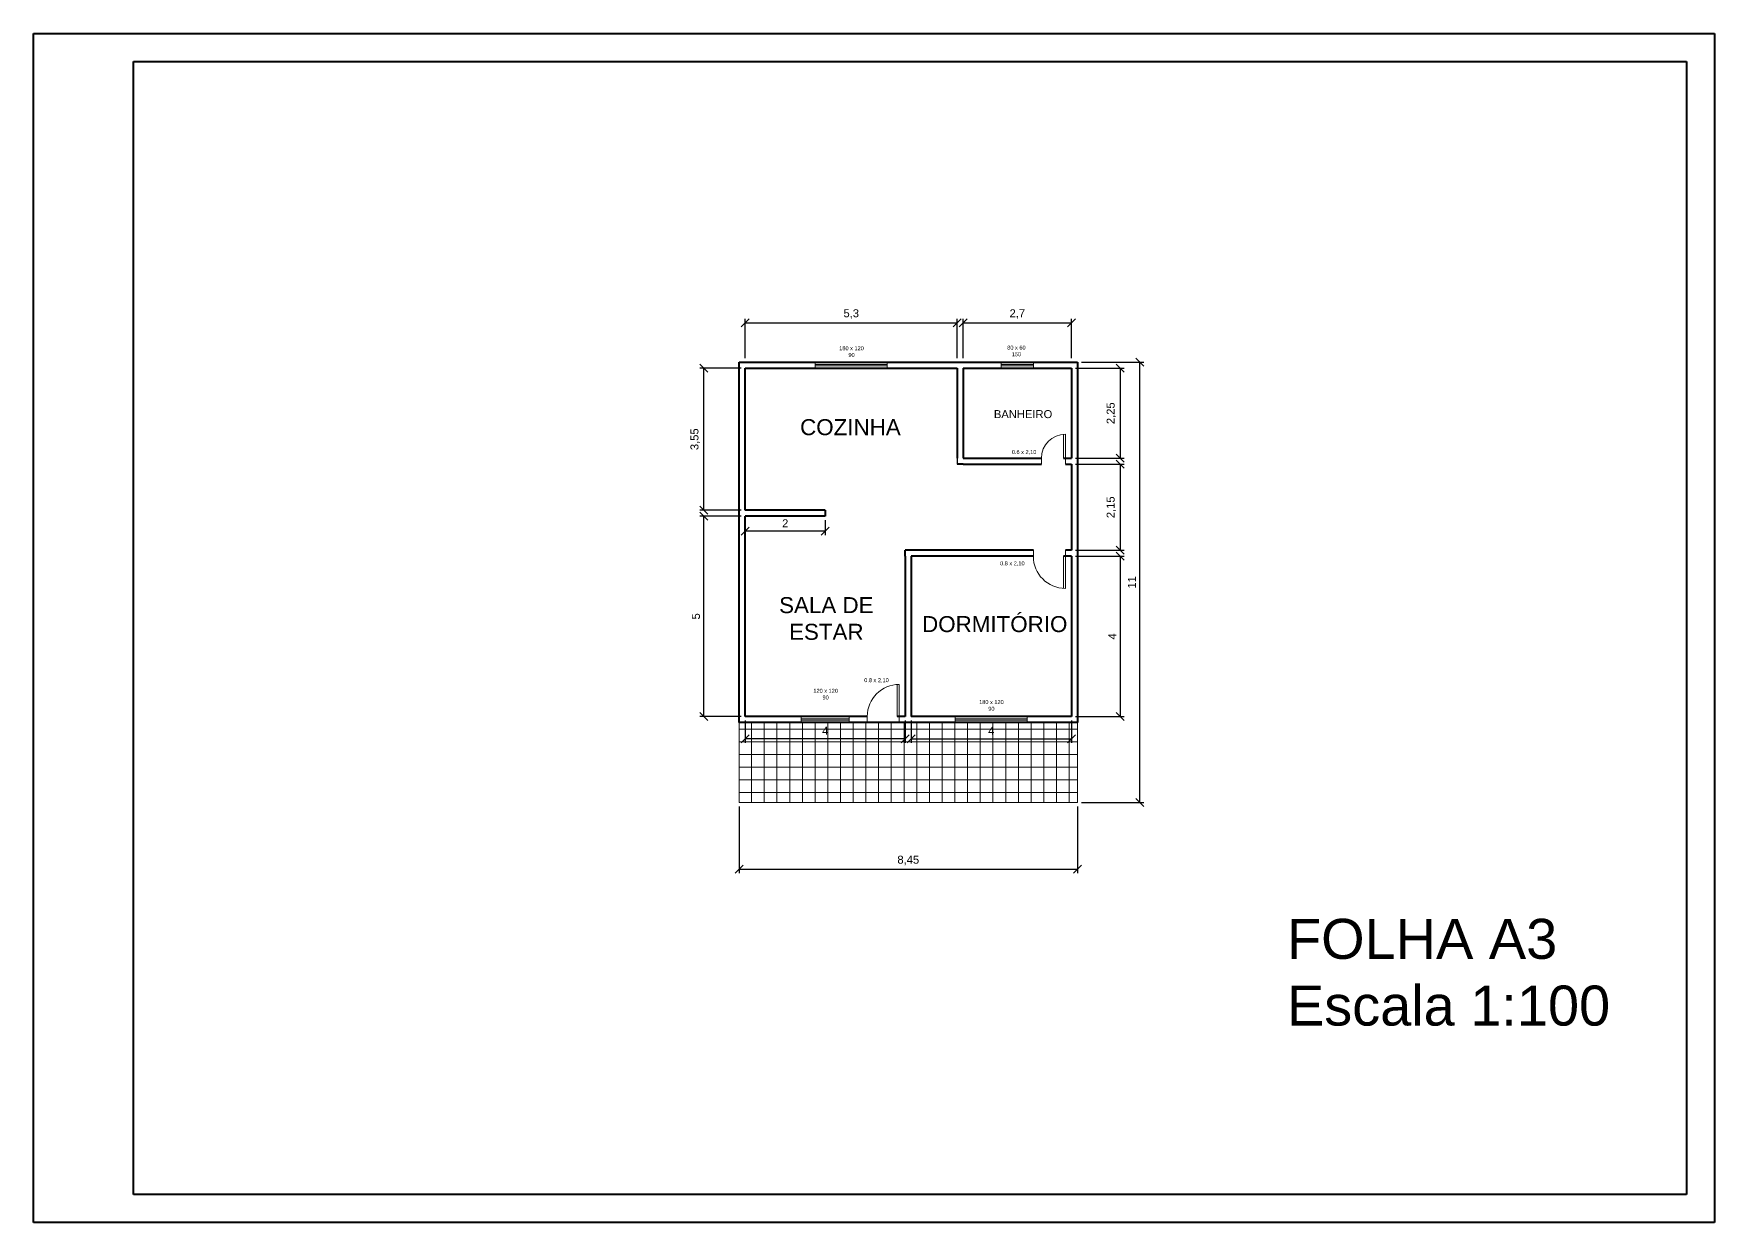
# Model space of a CAD drawing. Header units: millimetres. Extents: x 2213 to 2478, y 1506 to 1643.
# Drawn here: x 2262.48 to 2304.48, y 1506.12 to 1535.82 of the extents above; entities that cross this region are included whole.
import ezdxf

# ---------------------------------------------------------------- set-up
doc = ezdxf.new("R2010")
doc.units = ezdxf.units.MM
for name, color, linetype, lineweight in [('Cotas', 6, 'Continuous', 9), ('Detalhes e Hachuras', 1, 'Continuous', 9), ('Paredes', 4, 'Continuous', 40), ('Portas Janelas', 2, 'Continuous', 20), ('Textos', 3, 'Continuous', 30)]:
    doc.layers.add(name, color=color, linetype=linetype, lineweight=lineweight)
doc.styles.get("Standard").update_dxf_attribs({"font": 'arial.ttf'})
doc.dimstyles.new('ISO-25', dxfattribs={"dimtxt": 0.2, "dimasz": 0.2, "dimexe": 0.1, "dimexo": 0.1, "dimgap": 0.1, "dimtad": 1, "dimtxsty": 'Standard', "dimblk": 'OBLIQUE', "dimcen": 0, "dimclrd": 6, "dimclre": 6, "dimclrt": 6, "dimadec": 0, "dimazin": 0, "dimtfac": 1, "dimtmove": 0, "dimatfit": 3, "dimldrblk": 'OBLIQUE', "dimfxl": 1, "dimtfillclr": 6, "dimarcsym": 0})

# ---------------------------------------------------------------- blocks, each defined once
blk = doc.blocks.new('_Oblique')
at = {"color": 0, "linetype": 'ByBlock', "lineweight": -2}
blk.add_line((-0.5, -0.5), (0.5, 0.5), dxfattribs=at)
blk = doc.blocks.new('*D74')
at = {"layer": 'Cotas', "color": 6, "lineweight": -2, "transparency": 16777216}
for p, q in [((2280.162, 1523.762), (2279.132, 1523.762)), ((2279.232, 1518.762), (2279.232, 1523.762)), ((2280.162, 1518.762), (2279.132, 1518.762))]:
    blk.add_line(p, q, dxfattribs=at)
at = {"layer": 'Defpoints', "color": 0, "transparency": 16777216}
for p in [(2279.232, 1523.762), (2280.262, 1523.762), (2280.262, 1518.762)]:
    blk.add_point(p, dxfattribs=at)
at = {"layer": 'Cotas', "color": 6, "lineweight": -2, "transparency": 16777216, "xscale": 0.2, "yscale": 0.2, "zscale": 0.2}
for p, rotation in [((2279.232, 1523.762), 90), ((2279.232, 1518.762), 270)]:
    blk.add_blockref('_Oblique', p, dxfattribs=dict(at, rotation=rotation))
at = {"layer": 'Cotas', "color": 6, "transparency": 16777216, "insert": (2279.031, 1521.262), "char_height": 0.2, "attachment_point": 5, "rotation": 90}
blk.add_mtext('5', dxfattribs=at)
blk = doc.blocks.new('*D75')
at = {"layer": 'Cotas', "color": 6, "lineweight": -2, "transparency": 16777216}
for p, q in [((2280.162, 1527.462), (2279.132, 1527.462)), ((2279.232, 1523.912), (2279.232, 1527.462)), ((2280.162, 1523.912), (2279.132, 1523.912))]:
    blk.add_line(p, q, dxfattribs=at)
at = {"layer": 'Defpoints', "color": 0, "transparency": 16777216}
for p in [(2279.232, 1527.462), (2280.262, 1527.462), (2280.262, 1523.912)]:
    blk.add_point(p, dxfattribs=at)
at = {"layer": 'Cotas', "color": 6, "lineweight": -2, "transparency": 16777216, "xscale": 0.2, "yscale": 0.2, "zscale": 0.2}
for p, rotation in [((2279.232, 1527.462), 90), ((2279.232, 1523.912), 270)]:
    blk.add_blockref('_Oblique', p, dxfattribs=dict(at, rotation=rotation))
at = {"layer": 'Cotas', "color": 6, "transparency": 16777216, "insert": (2279.012, 1525.687), "char_height": 0.2, "attachment_point": 5, "rotation": 90}
blk.add_mtext('3,55', dxfattribs=at)
blk = doc.blocks.new('*D76')
at = {"layer": 'Cotas', "color": 6, "lineweight": -2, "transparency": 16777216}
for p, q in [((2280.262, 1527.712), (2280.262, 1528.696)), ((2280.262, 1528.596), (2285.562, 1528.596)), ((2285.562, 1527.712), (2285.562, 1528.696))]:
    blk.add_line(p, q, dxfattribs=at)
at = {"layer": 'Defpoints', "color": 0, "transparency": 16777216}
for p in [(2285.562, 1528.596), (2280.262, 1527.612), (2285.562, 1527.612)]:
    blk.add_point(p, dxfattribs=at)
at = {"layer": 'Cotas', "color": 6, "lineweight": -2, "transparency": 16777216, "xscale": 0.2, "yscale": 0.2, "zscale": 0.2, "rotation": 180}
blk.add_blockref('_Oblique', (2280.262, 1528.596), dxfattribs=at)
at = {"layer": 'Cotas', "color": 6, "lineweight": -2, "transparency": 16777216, "xscale": 0.2, "yscale": 0.2, "zscale": 0.2}
blk.add_blockref('_Oblique', (2285.562, 1528.596), dxfattribs=at)
at = {"layer": 'Cotas', "color": 6, "transparency": 16777216, "insert": (2282.912, 1528.816), "char_height": 0.2, "attachment_point": 5}
blk.add_mtext('5,3', dxfattribs=at)
blk = doc.blocks.new('*D77')
at = {"layer": 'Cotas', "color": 6, "lineweight": -2, "transparency": 16777216}
for p, q in [((2285.712, 1527.712), (2285.712, 1528.696)), ((2285.712, 1528.596), (2288.412, 1528.596)), ((2288.412, 1527.712), (2288.412, 1528.696))]:
    blk.add_line(p, q, dxfattribs=at)
at = {"layer": 'Defpoints', "color": 0, "transparency": 16777216}
for p in [(2288.412, 1528.596), (2285.712, 1527.612), (2288.412, 1527.612)]:
    blk.add_point(p, dxfattribs=at)
at = {"layer": 'Cotas', "color": 6, "lineweight": -2, "transparency": 16777216, "xscale": 0.2, "yscale": 0.2, "zscale": 0.2, "rotation": 180}
blk.add_blockref('_Oblique', (2285.712, 1528.596), dxfattribs=at)
at = {"layer": 'Cotas', "color": 6, "lineweight": -2, "transparency": 16777216, "xscale": 0.2, "yscale": 0.2, "zscale": 0.2}
blk.add_blockref('_Oblique', (2288.412, 1528.596), dxfattribs=at)
at = {"layer": 'Cotas', "color": 6, "transparency": 16777216, "insert": (2287.062, 1528.816), "char_height": 0.2, "attachment_point": 5}
blk.add_mtext('2,7', dxfattribs=at)
blk = doc.blocks.new('*D78')
at = {"layer": 'Cotas', "color": 6, "lineweight": -2, "transparency": 16777216}
for p, q in [((2288.512, 1527.462), (2289.732, 1527.462)), ((2289.632, 1527.462), (2289.632, 1525.212)), ((2288.512, 1525.212), (2289.732, 1525.212))]:
    blk.add_line(p, q, dxfattribs=at)
at = {"layer": 'Defpoints', "color": 0, "transparency": 16777216}
for p in [(2288.412, 1527.462), (2288.412, 1525.212), (2289.632, 1525.212)]:
    blk.add_point(p, dxfattribs=at)
at = {"layer": 'Cotas', "color": 6, "lineweight": -2, "transparency": 16777216, "xscale": 0.2, "yscale": 0.2, "zscale": 0.2}
for p, rotation in [((2289.632, 1527.462), 90), ((2289.632, 1525.212), 270)]:
    blk.add_blockref('_Oblique', p, dxfattribs=dict(at, rotation=rotation))
at = {"layer": 'Cotas', "color": 6, "transparency": 16777216, "insert": (2289.412, 1526.337), "char_height": 0.2, "attachment_point": 5, "rotation": 90}
blk.add_mtext('2,25', dxfattribs=at)
blk = doc.blocks.new('*D79')
at = {"layer": 'Cotas', "color": 6, "lineweight": -2, "transparency": 16777216}
for p, q in [((2288.512, 1522.762), (2289.732, 1522.762)), ((2289.632, 1522.762), (2289.632, 1518.762)), ((2288.512, 1518.762), (2289.732, 1518.762))]:
    blk.add_line(p, q, dxfattribs=at)
at = {"layer": 'Defpoints', "color": 0, "transparency": 16777216}
for p in [(2288.412, 1522.762), (2288.412, 1518.762), (2289.632, 1518.762)]:
    blk.add_point(p, dxfattribs=at)
at = {"layer": 'Cotas', "color": 6, "lineweight": -2, "transparency": 16777216, "xscale": 0.2, "yscale": 0.2, "zscale": 0.2}
for p, rotation in [((2289.632, 1522.762), 90), ((2289.632, 1518.762), 270)]:
    blk.add_blockref('_Oblique', p, dxfattribs=dict(at, rotation=rotation))
at = {"layer": 'Cotas', "color": 6, "transparency": 16777216, "insert": (2289.432, 1520.762), "char_height": 0.2, "attachment_point": 5, "rotation": 90}
blk.add_mtext('4', dxfattribs=at)
blk = doc.blocks.new('*D80')
at = {"layer": 'Cotas', "color": 6, "lineweight": -2, "transparency": 16777216}
for p, q in [((2288.512, 1525.062), (2289.732, 1525.062)), ((2289.632, 1525.062), (2289.632, 1522.912)), ((2288.512, 1522.912), (2289.732, 1522.912))]:
    blk.add_line(p, q, dxfattribs=at)
at = {"layer": 'Defpoints', "color": 0, "transparency": 16777216}
for p in [(2288.412, 1525.062), (2288.412, 1522.912), (2289.632, 1522.912)]:
    blk.add_point(p, dxfattribs=at)
at = {"layer": 'Cotas', "color": 6, "lineweight": -2, "transparency": 16777216, "xscale": 0.2, "yscale": 0.2, "zscale": 0.2}
for p, rotation in [((2289.632, 1525.062), 90), ((2289.632, 1522.912), 270)]:
    blk.add_blockref('_Oblique', p, dxfattribs=dict(at, rotation=rotation))
at = {"layer": 'Cotas', "color": 6, "transparency": 16777216, "insert": (2289.412, 1523.987), "char_height": 0.2, "attachment_point": 5, "rotation": 90}
blk.add_mtext('2,15', dxfattribs=at)
blk = doc.blocks.new('*D81')
at = {"layer": 'Cotas', "color": 6, "lineweight": -2, "transparency": 16777216}
for p, q in [((2288.662, 1527.612), (2290.225, 1527.612)), ((2290.125, 1516.612), (2290.125, 1527.612)), ((2288.662, 1516.612), (2290.225, 1516.612))]:
    blk.add_line(p, q, dxfattribs=at)
at = {"layer": 'Defpoints', "color": 0, "transparency": 16777216}
for p in [(2288.562, 1527.612), (2290.125, 1527.612), (2288.562, 1516.612)]:
    blk.add_point(p, dxfattribs=at)
at = {"layer": 'Cotas', "color": 6, "lineweight": -2, "transparency": 16777216, "xscale": 0.2, "yscale": 0.2, "zscale": 0.2}
for p, rotation in [((2290.125, 1527.612), 90), ((2290.125, 1516.612), 270)]:
    blk.add_blockref('_Oblique', p, dxfattribs=dict(at, rotation=rotation))
at = {"layer": 'Cotas', "color": 6, "transparency": 16777216, "insert": (2289.924, 1522.112), "char_height": 0.2, "attachment_point": 5, "rotation": 90}
blk.add_mtext('11', dxfattribs=at)
blk = doc.blocks.new('*D82')
at = {"layer": 'Cotas', "color": 6, "lineweight": -2, "transparency": 16777216}
for p, q in [((2280.112, 1516.512), (2280.112, 1514.844)), ((2288.562, 1516.512), (2288.562, 1514.844)), ((2280.112, 1514.944), (2288.562, 1514.944))]:
    blk.add_line(p, q, dxfattribs=at)
at = {"layer": 'Defpoints', "color": 0, "transparency": 16777216}
for p in [(2280.112, 1516.612), (2288.562, 1516.612), (2288.562, 1514.944)]:
    blk.add_point(p, dxfattribs=at)
at = {"layer": 'Cotas', "color": 6, "lineweight": -2, "transparency": 16777216, "xscale": 0.2, "yscale": 0.2, "zscale": 0.2, "rotation": 180}
blk.add_blockref('_Oblique', (2280.112, 1514.944), dxfattribs=at)
at = {"layer": 'Cotas', "color": 6, "lineweight": -2, "transparency": 16777216, "xscale": 0.2, "yscale": 0.2, "zscale": 0.2}
blk.add_blockref('_Oblique', (2288.562, 1514.944), dxfattribs=at)
at = {"layer": 'Cotas', "color": 6, "transparency": 16777216, "insert": (2284.337, 1515.164), "char_height": 0.2, "attachment_point": 5}
blk.add_mtext('8,45', dxfattribs=at)
blk = doc.blocks.new('*D83')
at = {"layer": 'Cotas', "color": 6, "lineweight": -2, "transparency": 16777216}
for p, q in [((2280.262, 1523.662), (2280.262, 1523.287)), ((2282.262, 1523.387), (2280.262, 1523.387)), ((2282.262, 1523.662), (2282.262, 1523.287))]:
    blk.add_line(p, q, dxfattribs=at)
at = {"layer": 'Defpoints', "color": 0, "transparency": 16777216}
for p in [(2280.262, 1523.762), (2282.262, 1523.762), (2280.262, 1523.387)]:
    blk.add_point(p, dxfattribs=at)
at = {"layer": 'Cotas', "color": 6, "lineweight": -2, "transparency": 16777216, "xscale": 0.2, "yscale": 0.2, "zscale": 0.2, "rotation": 180}
blk.add_blockref('_Oblique', (2280.262, 1523.387), dxfattribs=at)
at = {"layer": 'Cotas', "color": 6, "lineweight": -2, "transparency": 16777216, "xscale": 0.2, "yscale": 0.2, "zscale": 0.2}
blk.add_blockref('_Oblique', (2282.262, 1523.387), dxfattribs=at)
at = {"layer": 'Cotas', "color": 6, "transparency": 16777216, "insert": (2281.262, 1523.587), "char_height": 0.2, "attachment_point": 5}
blk.add_mtext('2', dxfattribs=at)
blk = doc.blocks.new('*D84')
at = {"layer": 'Cotas', "color": 6, "lineweight": -2, "transparency": 16777216}
for p, q in [((2280.262, 1518.662), (2280.262, 1518.106)), ((2284.262, 1518.662), (2284.262, 1518.106)), ((2284.262, 1518.206), (2280.262, 1518.206))]:
    blk.add_line(p, q, dxfattribs=at)
at = {"layer": 'Defpoints', "color": 0, "transparency": 16777216}
for p in [(2280.262, 1518.762), (2284.262, 1518.762), (2280.262, 1518.206)]:
    blk.add_point(p, dxfattribs=at)
at = {"layer": 'Cotas', "color": 6, "lineweight": -2, "transparency": 16777216, "xscale": 0.2, "yscale": 0.2, "zscale": 0.2, "rotation": 180}
blk.add_blockref('_Oblique', (2280.262, 1518.206), dxfattribs=at)
at = {"layer": 'Cotas', "color": 6, "lineweight": -2, "transparency": 16777216, "xscale": 0.2, "yscale": 0.2, "zscale": 0.2}
blk.add_blockref('_Oblique', (2284.262, 1518.206), dxfattribs=at)
at = {"layer": 'Cotas', "color": 6, "transparency": 16777216, "insert": (2282.262, 1518.406), "char_height": 0.2, "attachment_point": 5}
blk.add_mtext('4', dxfattribs=at)
blk = doc.blocks.new('*D85')
at = {"layer": 'Cotas', "color": 6, "lineweight": -2, "transparency": 16777216}
for p, q in [((2284.412, 1518.662), (2284.412, 1518.106)), ((2288.412, 1518.662), (2288.412, 1518.106)), ((2284.412, 1518.206), (2288.412, 1518.206))]:
    blk.add_line(p, q, dxfattribs=at)
at = {"layer": 'Defpoints', "color": 0, "transparency": 16777216}
for p in [(2284.412, 1518.762), (2288.412, 1518.762), (2288.412, 1518.206)]:
    blk.add_point(p, dxfattribs=at)
at = {"layer": 'Cotas', "color": 6, "lineweight": -2, "transparency": 16777216, "xscale": 0.2, "yscale": 0.2, "zscale": 0.2, "rotation": 180}
blk.add_blockref('_Oblique', (2284.412, 1518.206), dxfattribs=at)
at = {"layer": 'Cotas', "color": 6, "lineweight": -2, "transparency": 16777216, "xscale": 0.2, "yscale": 0.2, "zscale": 0.2}
blk.add_blockref('_Oblique', (2288.412, 1518.206), dxfattribs=at)
at = {"layer": 'Cotas', "color": 6, "transparency": 16777216, "insert": (2286.412, 1518.406), "char_height": 0.2, "attachment_point": 5}
blk.add_mtext('4', dxfattribs=at)

msp = doc.modelspace()

# ---------------------------------------------------------------- hatches: boundary and pattern name
at = {"layer": 'Detalhes e Hachuras'}
h = msp.add_hatch(dxfattribs=at)
h.set_pattern_fill('NET', color=256, scale=0.1)
h.set_pattern_definition([(0, (-3.03917, -100.48764), (0, 0.3175), []), (90, (-3.03917, -100.48764), (-0.3175, 2e-17), [])])
h.paths.add_polyline_path([(2288.562, 1518.612), (2280.112, 1518.612), (2280.112, 1516.612), (2288.562, 1516.612)])

# ---------------------------------------------------------------- linework, layer by layer
msp.add_line((2285.562, 1525.212), (2285.562, 1525.062))
for p, q in [((2280.112, 1516.612), (2280.112, 1518.612)), ((2288.562, 1518.612), (2288.562, 1516.612)), ((2288.562, 1516.612), (2280.112, 1516.612))]:
    msp.add_line(p, q, dxfattribs=at)
at = {"layer": 'Paredes'}
for p, q in [((2262.48, 1506.121), (2262.48, 1535.821)), ((2262.48, 1535.821), (2304.48, 1535.821)), ((2304.48, 1535.821), (2304.48, 1506.121)), ((2264.98, 1506.821), (2264.98, 1535.121)), ((2264.98, 1535.121), (2303.78, 1535.121)), ((2303.78, 1535.121), (2303.78, 1506.821)), ((2280.112, 1518.612), (2280.112, 1527.612)), ((2280.112, 1527.612), (2280.262, 1527.612)), ((2280.262, 1527.612), (2285.562, 1527.612)), ((2285.562, 1527.612), (2285.712, 1527.612)), ((2285.712, 1527.612), (2288.412, 1527.612)), ((2288.412, 1527.612), (2288.562, 1527.612)), ((2288.562, 1527.612), (2288.562, 1527.462)), ((2280.262, 1527.462), (2285.562, 1527.462)), ((2280.262, 1523.912), (2280.262, 1527.462)), ((2285.562, 1527.462), (2285.562, 1525.212)), ((2285.712, 1527.462), (2288.412, 1527.462)), ((2285.712, 1527.462), (2285.712, 1525.212)), ((2288.412, 1527.462), (2288.412, 1525.212)), ((2288.562, 1527.462), (2288.562, 1525.212)), ((2285.712, 1525.062), (2285.562, 1525.062)), ((2285.712, 1525.212), (2287.662, 1525.212)), ((2285.712, 1525.062), (2287.662, 1525.062)), ((2288.212, 1525.212), (2288.412, 1525.212)), ((2288.262, 1525.062), (2288.412, 1525.062)), ((2288.412, 1525.062), (2288.412, 1522.912)), ((2288.562, 1525.212), (2288.562, 1525.062)), ((2288.562, 1525.062), (2288.562, 1522.912)), ((2282.262, 1523.912), (2280.262, 1523.912)), ((2282.262, 1523.762), (2280.262, 1523.762)), ((2280.262, 1518.762), (2280.262, 1523.762)), ((2282.262, 1523.912), (2282.262, 1523.762)), ((2284.412, 1522.912), (2284.262, 1522.912)), ((2284.262, 1522.762), (2284.262, 1522.912)), ((2284.262, 1522.762), (2284.262, 1518.762)), ((2287.462, 1522.912), (2284.412, 1522.912)), ((2284.412, 1522.762), (2284.412, 1518.762)), ((2287.462, 1522.762), (2284.412, 1522.762)), ((2288.412, 1522.762), (2288.212, 1522.762)), ((2288.412, 1522.912), (2288.262, 1522.912)), ((2288.412, 1522.762), (2288.412, 1518.762)), ((2288.562, 1522.912), (2288.562, 1522.762)), ((2288.562, 1522.762), (2288.562, 1518.762)), ((2283.312, 1518.762), (2280.262, 1518.762)), ((2284.262, 1518.762), (2284.062, 1518.762)), ((2288.412, 1518.762), (2284.412, 1518.762)), ((2288.562, 1518.762), (2288.562, 1518.612)), ((2288.562, 1518.612), (2280.112, 1518.612)), ((2303.78, 1506.821), (2264.98, 1506.821)), ((2304.48, 1506.121), (2262.48, 1506.121))]:
    msp.add_line(p, q, dxfattribs=at)
at = {"layer": 'Portas Janelas'}
for p, q in [((2282.012, 1527.612), (2283.812, 1527.612)), ((2282.012, 1527.462), (2282.012, 1527.612)), ((2282.012, 1527.552), (2283.812, 1527.552)), ((2283.812, 1527.612), (2283.812, 1527.462)), ((2286.662, 1527.612), (2287.462, 1527.612)), ((2286.662, 1527.462), (2286.662, 1527.612)), ((2286.662, 1527.552), (2287.462, 1527.552)), ((2287.462, 1527.612), (2287.462, 1527.462)), ((2283.812, 1527.522), (2282.012, 1527.522)), ((2283.812, 1527.462), (2282.012, 1527.462)), ((2287.462, 1527.522), (2286.662, 1527.522)), ((2287.462, 1527.462), (2286.662, 1527.462)), ((2288.212, 1525.81), (2288.212, 1525.212)), ((2288.262, 1525.212), (2288.262, 1525.812)), ((2287.662, 1525.062), (2287.662, 1525.212)), ((2288.212, 1525.212), (2288.262, 1525.212)), ((2288.262, 1525.212), (2288.262, 1525.062)), ((2287.462, 1522.762), (2287.462, 1522.912)), ((2288.212, 1521.963), (2288.212, 1522.762)), ((2288.212, 1522.762), (2288.262, 1522.762)), ((2288.262, 1522.912), (2288.262, 1522.762)), ((2288.262, 1522.762), (2288.262, 1521.962)), ((2284.062, 1519.56), (2284.062, 1518.762)), ((2284.112, 1518.762), (2284.112, 1519.562)), ((2281.662, 1518.762), (2281.662, 1518.612)), ((2282.862, 1518.762), (2281.662, 1518.762)), ((2282.862, 1518.612), (2282.862, 1518.762)), ((2283.312, 1518.762), (2283.312, 1518.612)), ((2284.062, 1518.762), (2284.112, 1518.762)), ((2284.112, 1518.612), (2284.112, 1518.762)), ((2285.512, 1518.762), (2287.312, 1518.762)), ((2285.512, 1518.612), (2285.512, 1518.762)), ((2287.312, 1518.762), (2287.312, 1518.612)), ((2282.862, 1518.702), (2281.662, 1518.702)), ((2281.662, 1518.672), (2282.862, 1518.672)), ((2281.662, 1518.612), (2282.862, 1518.612)), ((2283.312, 1518.612), (2284.112, 1518.612)), ((2285.512, 1518.702), (2287.312, 1518.702)), ((2287.312, 1518.672), (2285.512, 1518.672)), ((2287.312, 1518.612), (2285.512, 1518.612))]:
    msp.add_line(p, q, dxfattribs=at)
for centre, radius, start, end in [((2288.262, 1525.212), 0.6, 90, 180), ((2288.262, 1522.762), 0.8, 180, 270), ((2284.112, 1518.762), 0.8, 90, 180)]:
    msp.add_arc(centre, radius, start, end, dxfattribs=at)

# ---------------------------------------------------------------- texts
at = {"layer": 'Paredes', "insert": (2293.8, 1513.705), "char_height": 1, "attachment_point": 1}
msp.add_mtext_dynamic_manual_height_columns('FOLHA A3\\PEscala 1:100', width=12.02364, gutter_width=12.5, heights=[0], dxfattribs=at)
at = {"layer": 'Textos', "attachment_point": 1}
for s, width, insert, char_height in [('\\pxqc;180 x 120\\P90', 0.62814, (2282.605, 1528.011), 0.1), ('\\pxqc;80 x 60\\P150', 0.62814, (2286.725, 1528.027), 0.1), ('BANHEIRO', 3.30627, (2286.476, 1526.415), 0.2), ('COZINHA', 3.30627, (2281.634, 1526.189), 0.4), ('0.6 x 2,10', 0.62814, (2286.925, 1525.418), 0.1), ('0.8 x 2,10', 0.62814, (2286.63, 1522.637), 0.1), ('\\pxqc;SALA DE ESTAR', 3.30627, (2280.636, 1521.743), 0.4), ('DORMITÓRIO', 3.30627, (2284.682, 1521.269), 0.4), ('0.8 x 2,10', 0.62814, (2283.236, 1519.718), 0.1), ('\\pxqc;120 x 120\\P90', 0.62814, (2281.958, 1519.452), 0.1), ('\\pxqc;180 x 120\\P90', 0.62814, (2286.1, 1519.17), 0.1)]:
    msp.add_mtext_dynamic_manual_height_columns(s, width=width, gutter_width=12.5, heights=[0], dxfattribs=dict(at, insert=insert, char_height=char_height))

# ---------------------------------------------------------------- dimensions: what is measured, and where the dimension line sits
at = {"layer": 'Cotas'}
for base, p1, p2, picture, middle in [((2285.562, 1528.596), (2280.262, 1527.612), (2285.562, 1527.612), '*D76', (2282.912, 1528.816)), ((2288.412, 1528.596), (2285.712, 1527.612), (2288.412, 1527.612), '*D77', (2287.062, 1528.816)), ((2280.262, 1523.387), (2282.262, 1523.762), (2280.262, 1523.762), '*D83', (2281.262, 1523.587)), ((2280.262, 1518.206), (2284.262, 1518.762), (2280.262, 1518.762), '*D84', (2282.262, 1518.406)), ((2288.412, 1518.206), (2284.412, 1518.762), (2288.412, 1518.762), '*D85', (2286.412, 1518.406)), ((2288.562, 1514.944), (2280.112, 1516.612), (2288.562, 1516.612), '*D82', (2284.337, 1515.164))]:
    dim = msp.add_linear_dim(base=base, p1=p1, p2=p2, dimstyle='ISO-25', dxfattribs=at)
    dim.commit()
    dim.dimension.update_dxf_attribs({"geometry": picture, "text_midpoint": middle})
for base, p1, p2, picture, middle in [((2279.232, 1527.462), (2280.262, 1523.912), (2280.262, 1527.462), '*D75', (2279.012, 1525.687)), ((2289.632, 1525.212), (2288.412, 1527.462), (2288.412, 1525.212), '*D78', (2289.412, 1526.337)), ((2290.125, 1527.612), (2288.562, 1516.612), (2288.562, 1527.612), '*D81', (2289.924, 1522.112)), ((2289.632, 1522.912), (2288.412, 1525.062), (2288.412, 1522.912), '*D80', (2289.412, 1523.987)), ((2279.232, 1523.762), (2280.262, 1518.762), (2280.262, 1523.762), '*D74', (2279.031, 1521.262)), ((2289.632, 1518.762), (2288.412, 1522.762), (2288.412, 1518.762), '*D79', (2289.432, 1520.762))]:
    dim = msp.add_linear_dim(base=base, p1=p1, p2=p2, angle=90, dimstyle='ISO-25', dxfattribs=at)
    dim.commit()
    dim.dimension.update_dxf_attribs({"geometry": picture, "text_midpoint": middle})

doc.saveas('drawing.dxf')
